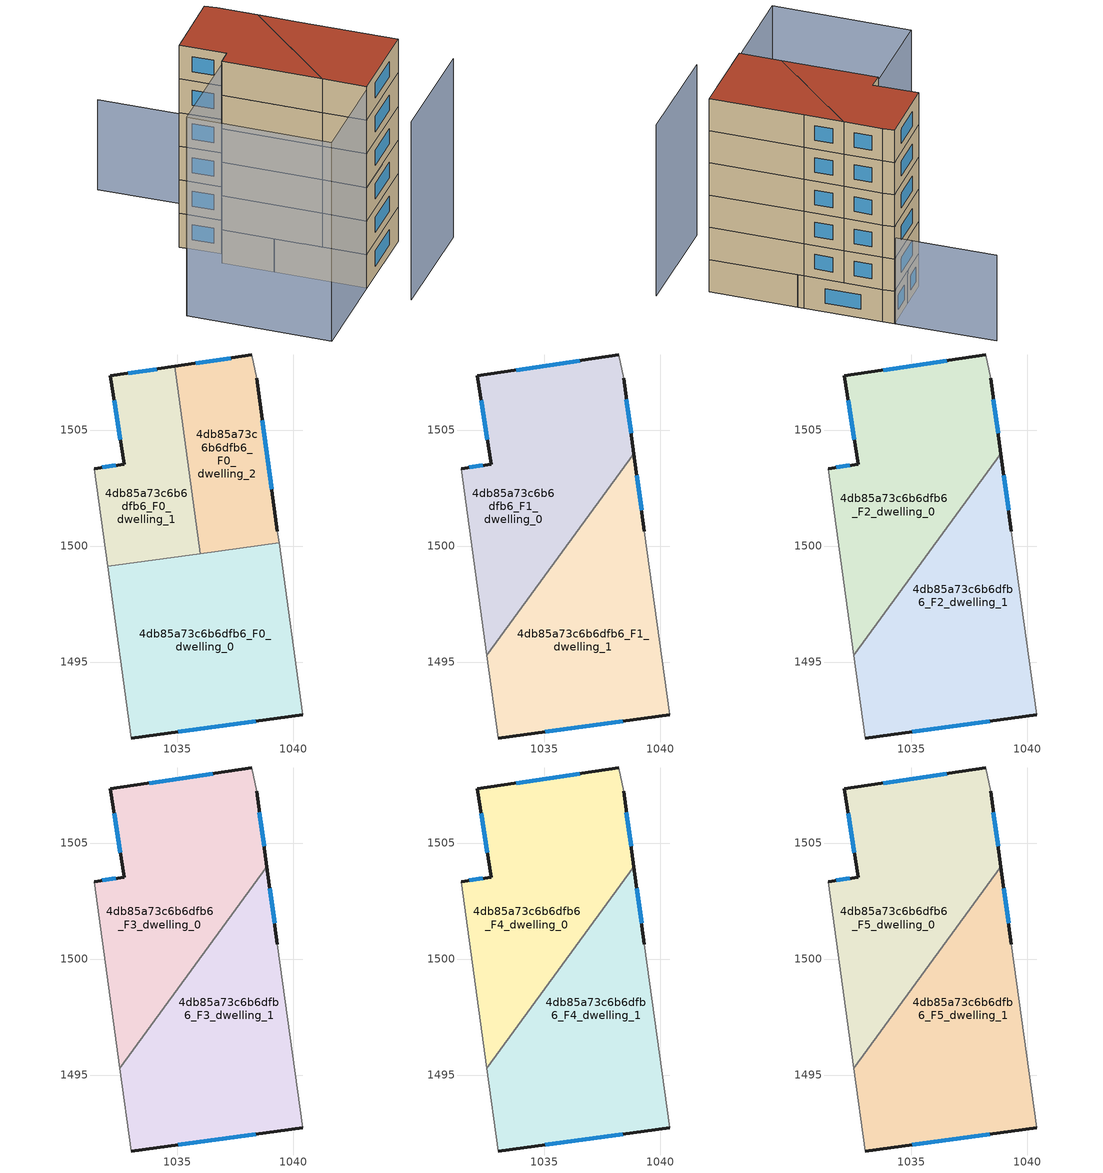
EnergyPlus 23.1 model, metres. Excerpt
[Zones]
4db85a73c6b6dfb6_F0_dwelling_0
 floor ground (EU_floor_Construction): 1039.39,1500.14 1040.42,1492.72 1033.01,1491.72 1031.99,1499.12 z0
 wall outside (EU_wall_Construction): 1033.01,1491.72 1040.42,1492.72 z0:3
 wall adiabatic (EU_wall_Construction): 1040.42,1492.72 1039.39,1500.14 / 1031.99,1499.12 1033.01,1491.72 z0:3
 wall to 4db85a73c6b6dfb6_F0_dwelling_1 (EU_wall_Construction): 1036,1499.67 1031.99,1499.12 z0:3
 wall to 4db85a73c6b6dfb6_F0_dwelling_2 (EU_wall_Construction): 1039.39,1500.14 1036,1499.68 z0:3
 window (EU_Window_Construction): 1035.05,1492 1038.38,1492.45 z0.83:2.17
4db85a73c6b6dfb6_F0_dwelling_1
 floor ground (EU_floor_Construction): 1034.89,1507.75 1036,1499.67 1031.99,1499.12 1031.41,1503.33 1032.71,1503.53 1032.11,1507.34 z0
 wall outside (EU_wall_Construction): 1034.89,1507.75 1032.11,1507.34 1032.71,1503.53 1031.41,1503.33 z0:3
 wall adiabatic (EU_wall_Construction): 1031.41,1503.33 1031.99,1499.12 z0:3
 wall to 4db85a73c6b6dfb6_F0_dwelling_2 (EU_wall_Construction): 1036,1499.67 1034.89,1507.75 z0:3
 window (EU_Window_Construction): 1032.36,1503.48 1031.77,1503.39 / 1032.28,1506.29 1032.55,1504.58 / 1034.12,1507.63 1032.88,1507.45 z0.83:2.17
4db85a73c6b6dfb6_F0_dwelling_2
 floor ground (EU_floor_Construction): 1038.22,1508.24 1038.42,1507.23 1039.32,1500.63 1039.39,1500.14 1036,1499.67 1034.89,1507.75 z0
 wall outside (EU_wall_Construction): 1038.22,1508.24 1034.89,1507.75 / 1039.32,1500.63 1038.42,1507.23 z0:3
 wall adiabatic (EU_wall_Construction): 1039.39,1500.14 1039.32,1500.63 / 1038.42,1507.23 1038.22,1508.24 z0:3
 window (EU_Window_Construction): 1037.3,1508.1 1035.8,1507.88 / 1039.07,1502.45 1038.67,1505.42 z0.83:2.17
4db85a73c6b6dfb6_F1_dwelling_0
 floor to 4db85a73c6b6dfb6_F0_dwelling_1 (EU_floor_Construction): 1034.89,1507.74 1035.95,1499.99 1035.69,1499.63 1031.99,1499.12 1031.41,1503.33 1032.71,1503.53 1032.11,1507.34 z3
 floor to 4db85a73c6b6dfb6_F0_dwelling_2 (EU_floor_Construction): 1038.22,1508.24 1038.42,1507.23 1038.86,1503.97 1035.95,1499.99 1034.89,1507.74 z3
 floor to 4db85a73c6b6dfb6_F0_dwelling_0 (EU_floor_Construction): 1035.69,1499.63 1032.52,1495.29 1031.99,1499.12 z3
 wall outside (EU_wall_Construction): 1038.86,1503.97 1038.42,1507.23 / 1038.22,1508.24 1032.11,1507.34 1032.71,1503.53 1031.41,1503.33 z3:6
 wall to 4db85a73c6b6dfb6_F1_dwelling_1 (EU_wall_Construction): 1032.52,1495.29 1038.86,1503.97 z3:6
 wall adiabatic (EU_wall_Construction): 1031.41,1503.33 1032.52,1495.29 / 1038.42,1507.23 1038.22,1508.24 z3:6
 window (EU_Window_Construction): 1038.74,1504.87 1038.54,1506.34 / 1032.36,1503.48 1031.77,1503.39 / 1032.28,1506.29 1032.55,1504.58 / 1036.54,1507.99 1033.8,1507.58 z3.83:5.17
4db85a73c6b6dfb6_F1_dwelling_1
 floor to 4db85a73c6b6dfb6_F0_dwelling_0 (EU_floor_Construction): 1039.39,1500.14 1040.42,1492.72 1033.01,1491.72 1032.52,1495.29 1035.69,1499.63 z3
 floor to 4db85a73c6b6dfb6_F0_dwelling_1 (EU_floor_Construction): 1035.95,1499.99 1036,1499.67 1035.69,1499.63 z3
 floor to 4db85a73c6b6dfb6_F0_dwelling_2 (EU_floor_Construction): 1038.86,1503.97 1039.32,1500.63 1039.39,1500.14 1036,1499.67 1035.95,1499.99 z3
 wall outside (EU_wall_Construction): 1039.32,1500.63 1038.86,1503.97 / 1033.01,1491.72 1040.42,1492.72 z3:6
 wall adiabatic (EU_wall_Construction): 1032.52,1495.29 1033.01,1491.72 / 1040.42,1492.72 1039.32,1500.63 z3:6
 window (EU_Window_Construction): 1039.19,1501.55 1038.99,1503.05 / 1035.05,1492 1038.38,1492.45 z3.83:5.17
4db85a73c6b6dfb6_F2_dwelling_0
 floor to 4db85a73c6b6dfb6_F1_dwelling_0 (EU_floor_Construction): 1038.22,1508.24 1038.42,1507.23 1038.86,1503.97 1032.52,1495.29 1031.41,1503.33 1032.71,1503.53 1032.11,1507.34 z6
 wall outside (EU_wall_Construction): 1038.86,1503.97 1038.42,1507.23 / 1038.22,1508.24 1032.11,1507.34 1032.71,1503.53 1031.41,1503.33 z6:9
 wall to 4db85a73c6b6dfb6_F2_dwelling_1 (EU_wall_Construction): 1032.52,1495.29 1038.86,1503.97 z6:9
 wall adiabatic (EU_wall_Construction): 1031.41,1503.33 1032.52,1495.29 / 1038.42,1507.23 1038.22,1508.24 z6:9
 window (EU_Window_Construction): 1038.74,1504.87 1038.54,1506.34 / 1032.36,1503.48 1031.77,1503.39 / 1032.28,1506.29 1032.55,1504.58 / 1036.54,1507.99 1033.8,1507.58 z6.83:8.17
4db85a73c6b6dfb6_F2_dwelling_1
 floor to 4db85a73c6b6dfb6_F1_dwelling_1 (EU_floor_Construction): 1038.86,1503.97 1039.32,1500.63 1040.42,1492.72 1033.01,1491.72 1032.52,1495.29 z6
 wall outside (EU_wall_Construction): 1039.32,1500.63 1038.86,1503.97 / 1033.01,1491.72 1040.42,1492.72 z6:9
 wall adiabatic (EU_wall_Construction): 1032.52,1495.29 1033.01,1491.72 / 1040.42,1492.72 1039.32,1500.63 z6:9
 window (EU_Window_Construction): 1039.19,1501.55 1038.99,1503.05 / 1035.05,1492 1038.38,1492.45 z6.83:8.17
4db85a73c6b6dfb6_F3_dwelling_0
 floor to 4db85a73c6b6dfb6_F2_dwelling_0 (EU_floor_Construction): 1038.22,1508.24 1038.42,1507.23 1038.86,1503.97 1032.52,1495.29 1031.41,1503.33 1032.71,1503.53 1032.11,1507.34 z9
 wall outside (EU_wall_Construction): 1038.86,1503.97 1038.42,1507.23 / 1038.22,1508.24 1032.11,1507.34 1032.71,1503.53 1031.41,1503.33 z9:12
 wall to 4db85a73c6b6dfb6_F3_dwelling_1 (EU_wall_Construction): 1032.52,1495.29 1038.86,1503.97 z9:12
 wall adiabatic (EU_wall_Construction): 1031.41,1503.33 1032.52,1495.29 / 1038.42,1507.23 1038.22,1508.24 z9:12
 window (EU_Window_Construction): 1038.74,1504.87 1038.54,1506.34 / 1032.36,1503.48 1031.77,1503.39 / 1032.28,1506.29 1032.55,1504.58 / 1036.54,1507.99 1033.8,1507.58 z9.83:11.17
4db85a73c6b6dfb6_F3_dwelling_1
 floor to 4db85a73c6b6dfb6_F2_dwelling_1 (EU_floor_Construction): 1038.86,1503.97 1039.32,1500.63 1040.42,1492.72 1033.01,1491.72 1032.52,1495.29 z9
 wall outside (EU_wall_Construction): 1039.32,1500.63 1038.86,1503.97 / 1033.01,1491.72 1040.42,1492.72 z9:12
 wall adiabatic (EU_wall_Construction): 1032.52,1495.29 1033.01,1491.72 / 1040.42,1492.72 1039.32,1500.63 z9:12
 window (EU_Window_Construction): 1039.19,1501.55 1038.99,1503.05 / 1035.05,1492 1038.38,1492.45 z9.83:11.17
4db85a73c6b6dfb6_F4_dwelling_0
 floor to 4db85a73c6b6dfb6_F3_dwelling_0 (EU_floor_Construction): 1038.22,1508.24 1038.42,1507.23 1038.86,1503.97 1032.52,1495.29 1031.41,1503.33 1032.71,1503.53 1032.11,1507.34 z12
 wall outside (EU_wall_Construction): 1038.86,1503.97 1038.42,1507.23 / 1038.22,1508.24 1032.11,1507.34 1032.71,1503.53 1031.41,1503.33 z12:15
 wall to 4db85a73c6b6dfb6_F4_dwelling_1 (EU_wall_Construction): 1032.52,1495.29 1038.86,1503.97 z12:15
 wall adiabatic (EU_wall_Construction): 1031.41,1503.33 1032.52,1495.29 / 1038.42,1507.23 1038.22,1508.24 z12:15
 window (EU_Window_Construction): 1038.74,1504.87 1038.54,1506.34 / 1032.36,1503.48 1031.77,1503.39 / 1032.28,1506.29 1032.55,1504.58 / 1036.54,1507.99 1033.8,1507.58 z12.83:14.17
4db85a73c6b6dfb6_F4_dwelling_1
 floor to 4db85a73c6b6dfb6_F3_dwelling_1 (EU_floor_Construction): 1038.86,1503.97 1039.32,1500.63 1040.42,1492.72 1033.01,1491.72 1032.52,1495.29 z12
 wall outside (EU_wall_Construction): 1039.32,1500.63 1038.86,1503.97 / 1033.01,1491.72 1040.42,1492.72 z12:15
 wall adiabatic (EU_wall_Construction): 1032.52,1495.29 1033.01,1491.72 / 1040.42,1492.72 1039.32,1500.63 z12:15
 window (EU_Window_Construction): 1039.19,1501.55 1038.99,1503.05 / 1035.05,1492 1038.38,1492.45 z12.83:14.17
4db85a73c6b6dfb6_F5_dwelling_0
 floor to 4db85a73c6b6dfb6_F4_dwelling_0 (EU_floor_Construction): 1038.22,1508.24 1038.42,1507.23 1038.86,1503.97 1032.52,1495.29 1031.41,1503.33 1032.71,1503.53 1032.11,1507.34 z15
 wall outside (EU_wall_Construction): 1038.86,1503.97 1038.42,1507.23 / 1038.22,1508.24 1032.11,1507.34 1032.71,1503.53 1031.41,1503.33 z15:18
 wall to 4db85a73c6b6dfb6_F5_dwelling_1 (EU_wall_Construction): 1032.52,1495.29 1038.86,1503.97 z15:18
 wall adiabatic (EU_wall_Construction): 1031.41,1503.33 1032.52,1495.29 / 1038.42,1507.23 1038.22,1508.24 z15:18
 window (EU_Window_Construction): 1038.74,1504.87 1038.54,1506.34 / 1032.36,1503.48 1031.77,1503.39 / 1032.28,1506.29 1032.55,1504.58 / 1036.54,1507.99 1033.8,1507.58 z15.83:17.17
 roof outside (EU_roof_Construction): 1032.52,1495.29 1038.86,1503.97 1038.42,1507.23 1038.22,1508.24 1032.11,1507.34 1032.71,1503.53 1031.41,1503.33 z18
4db85a73c6b6dfb6_F5_dwelling_1
 floor to 4db85a73c6b6dfb6_F4_dwelling_1 (EU_floor_Construction): 1038.86,1503.97 1039.32,1500.63 1040.42,1492.72 1033.01,1491.72 1032.52,1495.29 z15
 wall outside (EU_wall_Construction): 1039.32,1500.63 1038.86,1503.97 / 1033.01,1491.72 1040.42,1492.72 z15:18
 wall adiabatic (EU_wall_Construction): 1032.52,1495.29 1033.01,1491.72 / 1040.42,1492.72 1039.32,1500.63 z15:18
 window (EU_Window_Construction): 1039.19,1501.55 1038.99,1503.05 / 1035.05,1492 1038.38,1492.45 z15.83:17.17
 roof outside (EU_roof_Construction): 1040.42,1492.72 1039.32,1500.63 1038.86,1503.97 1032.52,1495.29 1033.01,1491.72 z18
shading: 1033,1487.92 1042.82,1489.22 z0:15.9; 1031.41,1503.33 1033.01,1491.73 / 1033.01,1491.73 1024.8,1490.59 / 1024.8,1490.59 1023.2,1502.2 / 1023.2,1502.2 1031.41,1503.33 z0:17.7; 1038.36,1507.23 1037.01,1516.73 z0:8
[Building]
EU S2 Campaign: North Axis=0; Terrain=City; Solar Distribution=FullExterior
[Site:Location]
Lyon-Bron: Latitude=45.75; Longitude=5; Time Zone=1; Elevation=198
[SizingPeriod:WeatherFileDays]
AnnualSizingPeriod: Begin Month=1; Begin Day of Month=1; End Month=12; End Day of Month=31; Day of Week for Start Day=Monday; Use Weather File Daylight Saving Period=No; Use Weather File Rain and Snow Indicators=No
[MATERIAL]
EU_InternalMass_Material: Roughness=MediumRough; Thickness=0.1; Conductivity=1; Density=1800; Specific Heat=900; Thermal Absorptance=0.9; Solar Absorptance=0.7; Visible Absorptance=0.7
[MATERIAL:NOMASS] Roughness=MediumRough; Thermal Absorptance=0.9; Solar Absorptance=0.7; Visible Absorptance=0.7
Name | Thermal Resistance
EU_wall_NoMass | 0.87146
EU_roof_NoMass | 0.842276
EU_floor_NoMass | 0.496999
[WINDOWMATERIAL:SIMPLEGLAZINGSYSTEM]
EU_Window_SimpleGlazing: UFactor=2.2525; Solar Heat Gain Coefficient=0.76; Visible Transmittance=0.76
[CONSTRUCTION]
EU_wall_Construction: EU_wall_NoMass
EU_roof_Construction: EU_roof_NoMass
EU_floor_Construction: EU_floor_NoMass
EU_Window_Construction: EU_Window_SimpleGlazing
EU_InternalMass_Construction: EU_InternalMass_Material
[ZONE] Type=1; Multiplier=1; Ceiling Height=autocalculate; Floor Area=autocalculate; Part of Total Floor Area=Yes
Name | Volume
4db85a73c6b6dfb6_F0_dwelling_0 | 167.544
4db85a73c6b6dfb6_F1_dwelling_0; 4db85a73c6b6dfb6_F2_dwelling_0; 4db85a73c6b6dfb6_F3_dwelling_0; 4db85a73c6b6dfb6_F4_dwelling_0; 4db85a73c6b6dfb6_F5_dwelling_0 | 167.551
4db85a73c6b6dfb6_F0_dwelling_1 | 83.7664
4db85a73c6b6dfb6_F1_dwelling_1; 4db85a73c6b6dfb6_F2_dwelling_1; 4db85a73c6b6dfb6_F3_dwelling_1; 4db85a73c6b6dfb6_F4_dwelling_1; 4db85a73c6b6dfb6_F5_dwelling_1 | 167.547
4db85a73c6b6dfb6_F0_dwelling_2 | 83.7905
[INTERNALMASS] Construction=EU_InternalMass_Construction
Name | Zone or ZoneList | Surface Area
4db85a73c6b6dfb6_F0_dwelling_0_EU_InternalMass | 4db85a73c6b6dfb6_F0_dwelling_0 | 55.8482
4db85a73c6b6dfb6_F0_dwelling_1_EU_InternalMass | 4db85a73c6b6dfb6_F0_dwelling_1 | 27.922
4db85a73c6b6dfb6_F0_dwelling_2_EU_InternalMass | 4db85a73c6b6dfb6_F0_dwelling_2 | 27.9302
4db85a73c6b6dfb6_F1_dwelling_0_EU_InternalMass | 4db85a73c6b6dfb6_F1_dwelling_0 | 55.8504
4db85a73c6b6dfb6_F1_dwelling_1_EU_InternalMass | 4db85a73c6b6dfb6_F1_dwelling_1 | 55.849
4db85a73c6b6dfb6_F2_dwelling_0_EU_InternalMass | 4db85a73c6b6dfb6_F2_dwelling_0 | 55.8504
4db85a73c6b6dfb6_F2_dwelling_1_EU_InternalMass | 4db85a73c6b6dfb6_F2_dwelling_1 | 55.849
4db85a73c6b6dfb6_F3_dwelling_0_EU_InternalMass | 4db85a73c6b6dfb6_F3_dwelling_0 | 55.8504
4db85a73c6b6dfb6_F3_dwelling_1_EU_InternalMass | 4db85a73c6b6dfb6_F3_dwelling_1 | 55.849
4db85a73c6b6dfb6_F4_dwelling_0_EU_InternalMass | 4db85a73c6b6dfb6_F4_dwelling_0 | 55.8504
4db85a73c6b6dfb6_F4_dwelling_1_EU_InternalMass | 4db85a73c6b6dfb6_F4_dwelling_1 | 55.849
4db85a73c6b6dfb6_F5_dwelling_0_EU_InternalMass | 4db85a73c6b6dfb6_F5_dwelling_0 | 55.8504
4db85a73c6b6dfb6_F5_dwelling_1_EU_InternalMass | 4db85a73c6b6dfb6_F5_dwelling_1 | 55.849
[OTHEREQUIPMENT] Fuel Type=Electricity; Design Level Calculation Method=Watts/Area; Power per Zone Floor Area=1; Fraction Latent=0; Fraction Radiant=0; Fraction Lost=0; Carbon Dioxide Generation Rate=0; EndUse Subcategory=EU_Step8_InternalGains
Name | Zone or ZoneList or Space or SpaceList | Schedule
EU_Step8_InternalGain_4db85a73c6b6dfb6_F0_dwelling_0_f000 | 4db85a73c6b6dfb6_F0_dwelling_0 | EU_Step8_GainSchedule_4db85a73c6b6dfb6_F0_dwelling_0_f000
EU_Step8_InternalGain_4db85a73c6b6dfb6_F0_dwelling_1_f000 | 4db85a73c6b6dfb6_F0_dwelling_1 | EU_Step8_GainSchedule_4db85a73c6b6dfb6_F0_dwelling_1_f000
EU_Step8_InternalGain_4db85a73c6b6dfb6_F0_dwelling_2_f000 | 4db85a73c6b6dfb6_F0_dwelling_2 | EU_Step8_GainSchedule_4db85a73c6b6dfb6_F0_dwelling_2_f000
EU_Step8_InternalGain_4db85a73c6b6dfb6_F1_dwelling_0_f000 | 4db85a73c6b6dfb6_F1_dwelling_0 | EU_Step8_GainSchedule_4db85a73c6b6dfb6_F1_dwelling_0_f000
EU_Step8_InternalGain_4db85a73c6b6dfb6_F1_dwelling_1_f000 | 4db85a73c6b6dfb6_F1_dwelling_1 | EU_Step8_GainSchedule_4db85a73c6b6dfb6_F1_dwelling_1_f000
EU_Step8_InternalGain_4db85a73c6b6dfb6_F2_dwelling_0_f000 | 4db85a73c6b6dfb6_F2_dwelling_0 | EU_Step8_GainSchedule_4db85a73c6b6dfb6_F2_dwelling_0_f000
EU_Step8_InternalGain_4db85a73c6b6dfb6_F2_dwelling_1_f000 | 4db85a73c6b6dfb6_F2_dwelling_1 | EU_Step8_GainSchedule_4db85a73c6b6dfb6_F2_dwelling_1_f000
EU_Step8_InternalGain_4db85a73c6b6dfb6_F3_dwelling_0_f000 | 4db85a73c6b6dfb6_F3_dwelling_0 | EU_Step8_GainSchedule_4db85a73c6b6dfb6_F3_dwelling_0_f000
EU_Step8_InternalGain_4db85a73c6b6dfb6_F3_dwelling_1_f000 | 4db85a73c6b6dfb6_F3_dwelling_1 | EU_Step8_GainSchedule_4db85a73c6b6dfb6_F3_dwelling_1_f000
EU_Step8_InternalGain_4db85a73c6b6dfb6_F4_dwelling_0_f000 | 4db85a73c6b6dfb6_F4_dwelling_0 | EU_Step8_GainSchedule_4db85a73c6b6dfb6_F4_dwelling_0_f000
EU_Step8_InternalGain_4db85a73c6b6dfb6_F4_dwelling_1_f000 | 4db85a73c6b6dfb6_F4_dwelling_1 | EU_Step8_GainSchedule_4db85a73c6b6dfb6_F4_dwelling_1_f000
EU_Step8_InternalGain_4db85a73c6b6dfb6_F5_dwelling_0_f000 | 4db85a73c6b6dfb6_F5_dwelling_0 | EU_Step8_GainSchedule_4db85a73c6b6dfb6_F5_dwelling_0_f000
EU_Step8_InternalGain_4db85a73c6b6dfb6_F5_dwelling_1_f000 | 4db85a73c6b6dfb6_F5_dwelling_1 | EU_Step8_GainSchedule_4db85a73c6b6dfb6_F5_dwelling_1_f000
[ZONEVENTILATION:DESIGNFLOWRATE] Schedule=EU_AlwaysOn; Design Flow Rate Calculation Method=AirChanges/Hour; Air Changes per Hour=0.425; Ventilation Type=Natural; Fan Pressure Rise=0; Fan Total Efficiency=1; Constant Term Coefficient=1; Temperature Term Coefficient=0; Velocity Term Coefficient=0; Velocity Squared Term Coefficient=0; Minimum Indoor Temperature=-100; Maximum Indoor Temperature=100; Delta Temperature=-100; Minimum Outdoor Temperature=-100; Maximum Outdoor Temperature=100; Maximum Wind Speed=40
Name | Zone or ZoneList or Space or SpaceList
EU_ConstantAir_4db85a73c6b6dfb6_F0_dwelling_0 | 4db85a73c6b6dfb6_F0_dwelling_0
EU_ConstantAir_4db85a73c6b6dfb6_F0_dwelling_1 | 4db85a73c6b6dfb6_F0_dwelling_1
EU_ConstantAir_4db85a73c6b6dfb6_F0_dwelling_2 | 4db85a73c6b6dfb6_F0_dwelling_2
EU_ConstantAir_4db85a73c6b6dfb6_F1_dwelling_0 | 4db85a73c6b6dfb6_F1_dwelling_0
EU_ConstantAir_4db85a73c6b6dfb6_F1_dwelling_1 | 4db85a73c6b6dfb6_F1_dwelling_1
EU_ConstantAir_4db85a73c6b6dfb6_F2_dwelling_0 | 4db85a73c6b6dfb6_F2_dwelling_0
EU_ConstantAir_4db85a73c6b6dfb6_F2_dwelling_1 | 4db85a73c6b6dfb6_F2_dwelling_1
EU_ConstantAir_4db85a73c6b6dfb6_F3_dwelling_0 | 4db85a73c6b6dfb6_F3_dwelling_0
EU_ConstantAir_4db85a73c6b6dfb6_F3_dwelling_1 | 4db85a73c6b6dfb6_F3_dwelling_1
EU_ConstantAir_4db85a73c6b6dfb6_F4_dwelling_0 | 4db85a73c6b6dfb6_F4_dwelling_0
EU_ConstantAir_4db85a73c6b6dfb6_F4_dwelling_1 | 4db85a73c6b6dfb6_F4_dwelling_1
EU_ConstantAir_4db85a73c6b6dfb6_F5_dwelling_0 | 4db85a73c6b6dfb6_F5_dwelling_0
EU_ConstantAir_4db85a73c6b6dfb6_F5_dwelling_1 | 4db85a73c6b6dfb6_F5_dwelling_1
[HVACTEMPLATE:THERMOSTAT] Constant Heating Setpoint=20; Constant Cooling Setpoint=50
EU_HeatOnly_4db85a73c6b6dfb6_F0_dwelling_0; EU_HeatOnly_4db85a73c6b6dfb6_F0_dwelling_1; EU_HeatOnly_4db85a73c6b6dfb6_F0_dwelling_2; EU_HeatOnly_4db85a73c6b6dfb6_F1_dwelling_0; EU_HeatOnly_4db85a73c6b6dfb6_F1_dwelling_1; EU_HeatOnly_4db85a73c6b6dfb6_F2_dwelling_0; EU_HeatOnly_4db85a73c6b6dfb6_F2_dwelling_1; EU_HeatOnly_4db85a73c6b6dfb6_F3_dwelling_0; EU_HeatOnly_4db85a73c6b6dfb6_F3_dwelling_1; EU_HeatOnly_4db85a73c6b6dfb6_F4_dwelling_0; EU_HeatOnly_4db85a73c6b6dfb6_F4_dwelling_1; EU_HeatOnly_4db85a73c6b6dfb6_F5_dwelling_0; EU_HeatOnly_4db85a73c6b6dfb6_F5_dwelling_1
[HVACTEMPLATE:ZONE:IDEALLOADSAIRSYSTEM] System Availability Schedule=EU_AlwaysOn; Maximum Heating Supply Air Temperature=50; Minimum Cooling Supply Air Temperature=13; Maximum Heating Supply Air Humidity Ratio=0.0156; Minimum Cooling Supply Air Humidity Ratio=0.0077; Heating Limit=NoLimit; Cooling Limit=NoLimit; Heating Availability Schedule=EU_AlwaysOn; Cooling Availability Schedule=EU_CoolingOff; Dehumidification Control Type=ConstantSensibleHeatRatio; Cooling Sensible Heat Ratio=0.7; Dehumidification Setpoint=60; Humidification Control Type=None; Humidification Setpoint=30; Outdoor Air Method=None; Outdoor Air Flow Rate per Person=0.00944; Outdoor Air Flow Rate per Zone Floor Area=0; Outdoor Air Flow Rate per Zone=0; Demand Controlled Ventilation Type=None; Outdoor Air Economizer Type=NoEconomizer; Heat Recovery Type=None; Sensible Heat Recovery Effectiveness=0.7; Latent Heat Recovery Effectiveness=0.65
Name | Template Thermostat
4db85a73c6b6dfb6_F0_dwelling_0 | EU_HeatOnly_4db85a73c6b6dfb6_F0_dwelling_0
4db85a73c6b6dfb6_F0_dwelling_1 | EU_HeatOnly_4db85a73c6b6dfb6_F0_dwelling_1
4db85a73c6b6dfb6_F0_dwelling_2 | EU_HeatOnly_4db85a73c6b6dfb6_F0_dwelling_2
4db85a73c6b6dfb6_F1_dwelling_0 | EU_HeatOnly_4db85a73c6b6dfb6_F1_dwelling_0
4db85a73c6b6dfb6_F1_dwelling_1 | EU_HeatOnly_4db85a73c6b6dfb6_F1_dwelling_1
4db85a73c6b6dfb6_F2_dwelling_0 | EU_HeatOnly_4db85a73c6b6dfb6_F2_dwelling_0
4db85a73c6b6dfb6_F2_dwelling_1 | EU_HeatOnly_4db85a73c6b6dfb6_F2_dwelling_1
4db85a73c6b6dfb6_F3_dwelling_0 | EU_HeatOnly_4db85a73c6b6dfb6_F3_dwelling_0
4db85a73c6b6dfb6_F3_dwelling_1 | EU_HeatOnly_4db85a73c6b6dfb6_F3_dwelling_1
4db85a73c6b6dfb6_F4_dwelling_0 | EU_HeatOnly_4db85a73c6b6dfb6_F4_dwelling_0
4db85a73c6b6dfb6_F4_dwelling_1 | EU_HeatOnly_4db85a73c6b6dfb6_F4_dwelling_1
4db85a73c6b6dfb6_F5_dwelling_0 | EU_HeatOnly_4db85a73c6b6dfb6_F5_dwelling_0
4db85a73c6b6dfb6_F5_dwelling_1 | EU_HeatOnly_4db85a73c6b6dfb6_F5_dwelling_1
[SIZING:ZONE] Zone Cooling Design Supply Air Temperature Input Method=SupplyAirTemperature; Zone Cooling Design Supply Air Temperature=13; Zone Heating Design Supply Air Temperature Input Method=SupplyAirTemperature; Zone Heating Design Supply Air Temperature=50; Zone Cooling Design Supply Air Humidity Ratio=0.008; Zone Heating Design Supply Air Humidity Ratio=0.008; Cooling Design Air Flow Method=DesignDay; Cooling Design Air Flow Rate=0; Cooling Minimum Air Flow per Zone Floor Area=0.000762; Cooling Minimum Air Flow=0; Cooling Minimum Air Flow Fraction=0.2; Heating Design Air Flow Method=DesignDay; Heating Design Air Flow Rate=0; Heating Maximum Air Flow per Zone Floor Area=0.002032; Heating Maximum Air Flow=0.141576; Heating Maximum Air Flow Fraction=0.3; Account for Dedicated Outdoor Air System=No; Dedicated Outdoor Air System Control Strategy=NeutralSupplyAir; Dedicated Outdoor Air Low Setpoint Temperature for Design=autosize; Dedicated Outdoor Air High Setpoint Temperature for Design=autosize; Zone Load Sizing Method=Sensible Load Only No Latent Load; Zone Latent Cooling Design Supply Air Humidity Ratio Input Method=HumidityRatioDifference; Zone Cooling Design Supply Air Humidity Ratio Difference=0.005; Zone Latent Heating Design Supply Air Humidity Ratio Input Method=HumidityRatioDifference; Zone Humidification Design Supply Air Humidity Ratio Difference=0.005
4db85a73c6b6dfb6_F0_dwelling_0; 4db85a73c6b6dfb6_F0_dwelling_1; 4db85a73c6b6dfb6_F0_dwelling_2; 4db85a73c6b6dfb6_F1_dwelling_0; 4db85a73c6b6dfb6_F1_dwelling_1; 4db85a73c6b6dfb6_F2_dwelling_0; 4db85a73c6b6dfb6_F2_dwelling_1; 4db85a73c6b6dfb6_F3_dwelling_0; 4db85a73c6b6dfb6_F3_dwelling_1; 4db85a73c6b6dfb6_F4_dwelling_0; 4db85a73c6b6dfb6_F4_dwelling_1; 4db85a73c6b6dfb6_F5_dwelling_0; 4db85a73c6b6dfb6_F5_dwelling_1
[SCHEDULE:CONSTANT]
Name | Hourly Value
EU_AlwaysOn | 1
EU_CoolingOff | 0
[SCHEDULE:FILE] Column Number=1; Rows to Skip at Top=0; Number of Hours of Data=8760; Column Separator=Comma; Interpolate to Timestep=No; Minutes per Item=60; Adjust Schedule for Daylight Savings=Yes
Name | File
EU_Step8_GainSchedule_4db85a73c6b6dfb6_F0_dwelling_0_f000 | ../../schedules/4db85a73c6b6dfb6/4db85a73c6b6dfb6_F0_dwelling_0_f000_gain.csv
EU_Step8_GainSchedule_4db85a73c6b6dfb6_F0_dwelling_1_f000 | ../../schedules/4db85a73c6b6dfb6/4db85a73c6b6dfb6_F0_dwelling_1_f000_gain.csv
EU_Step8_GainSchedule_4db85a73c6b6dfb6_F0_dwelling_2_f000 | ../../schedules/4db85a73c6b6dfb6/4db85a73c6b6dfb6_F0_dwelling_2_f000_gain.csv
EU_Step8_GainSchedule_4db85a73c6b6dfb6_F1_dwelling_0_f000 | ../../schedules/4db85a73c6b6dfb6/4db85a73c6b6dfb6_F1_dwelling_0_f000_gain.csv
EU_Step8_GainSchedule_4db85a73c6b6dfb6_F1_dwelling_1_f000 | ../../schedules/4db85a73c6b6dfb6/4db85a73c6b6dfb6_F1_dwelling_1_f000_gain.csv
EU_Step8_GainSchedule_4db85a73c6b6dfb6_F2_dwelling_0_f000 | ../../schedules/4db85a73c6b6dfb6/4db85a73c6b6dfb6_F2_dwelling_0_f000_gain.csv
EU_Step8_GainSchedule_4db85a73c6b6dfb6_F2_dwelling_1_f000 | ../../schedules/4db85a73c6b6dfb6/4db85a73c6b6dfb6_F2_dwelling_1_f000_gain.csv
EU_Step8_GainSchedule_4db85a73c6b6dfb6_F3_dwelling_0_f000 | ../../schedules/4db85a73c6b6dfb6/4db85a73c6b6dfb6_F3_dwelling_0_f000_gain.csv
EU_Step8_GainSchedule_4db85a73c6b6dfb6_F3_dwelling_1_f000 | ../../schedules/4db85a73c6b6dfb6/4db85a73c6b6dfb6_F3_dwelling_1_f000_gain.csv
EU_Step8_GainSchedule_4db85a73c6b6dfb6_F4_dwelling_0_f000 | ../../schedules/4db85a73c6b6dfb6/4db85a73c6b6dfb6_F4_dwelling_0_f000_gain.csv
EU_Step8_GainSchedule_4db85a73c6b6dfb6_F4_dwelling_1_f000 | ../../schedules/4db85a73c6b6dfb6/4db85a73c6b6dfb6_F4_dwelling_1_f000_gain.csv
EU_Step8_GainSchedule_4db85a73c6b6dfb6_F5_dwelling_0_f000 | ../../schedules/4db85a73c6b6dfb6/4db85a73c6b6dfb6_F5_dwelling_0_f000_gain.csv
EU_Step8_GainSchedule_4db85a73c6b6dfb6_F5_dwelling_1_f000 | ../../schedules/4db85a73c6b6dfb6/4db85a73c6b6dfb6_F5_dwelling_1_f000_gain.csv
